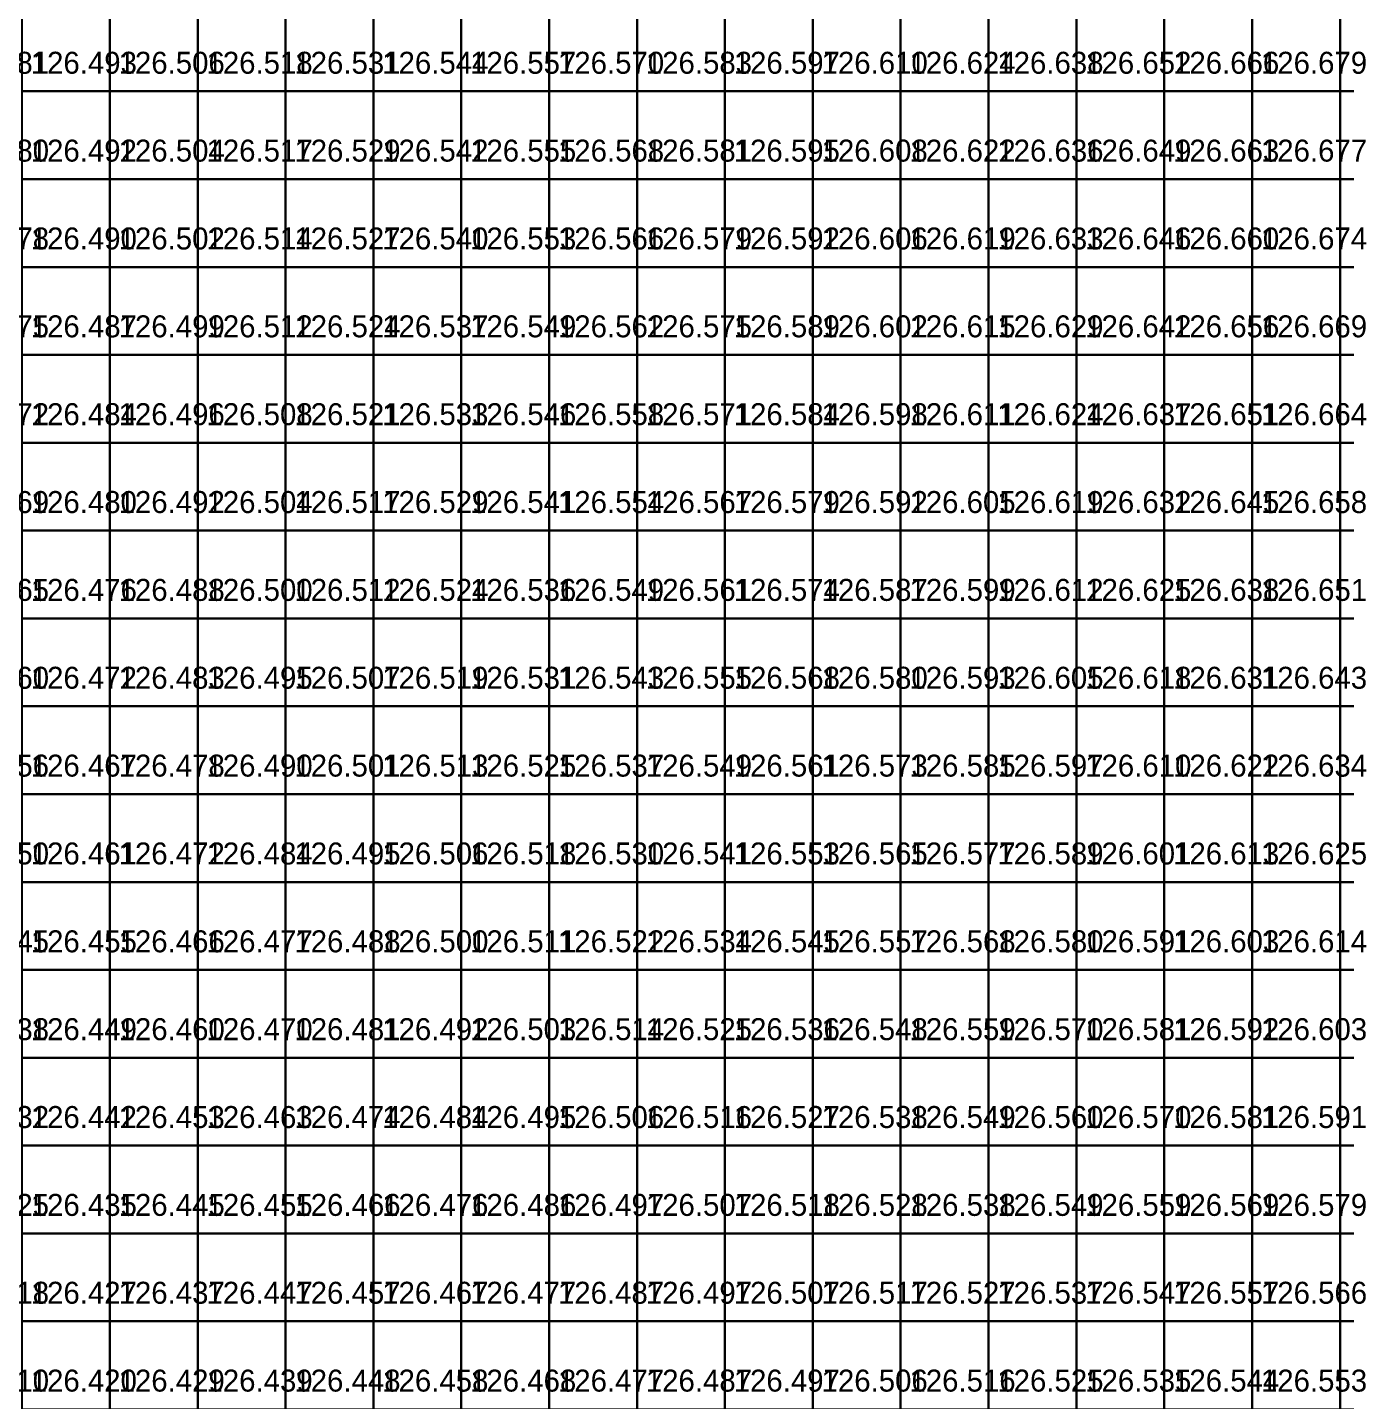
# Model space of a CAD drawing. Header units: metres. Extents: x 287857 to 287978, y 62957 to 63018.
# Drawn here: x 287871.99 to 287886.99, y 62971.93 to 62987.56 of the extents above; entities that cross this region are included whole.
import ezdxf

# ---------------------------------------------------------------- set-up
doc = ezdxf.new("R2010")
doc.units = ezdxf.units.M
doc.layers.add('CIVILS-INTERP', color=7, linetype='Continuous', true_color=0x64748b)
doc.layers.add('CIVILS-LEVEL-TXT', color=7, linetype='Continuous', true_color=0x38bdf8)

msp = doc.modelspace()

# ---------------------------------------------------------------- linework, layer by layer
at = {"layer": 'CIVILS-INTERP'}
for points in [[(287871.925, 62986.831, 126.493), (287872.925, 62986.831, 126.493), (287872.925, 62987.831, 126.493), (287871.925, 62987.831, 126.493), (287871.925, 62986.831, 126.493)], [(287872.925, 62986.831, 126.506), (287873.925, 62986.831, 126.506), (287873.925, 62987.831, 126.506), (287872.925, 62987.831, 126.506), (287872.925, 62986.831, 126.506)], [(287873.925, 62986.831, 126.518), (287874.925, 62986.831, 126.518), (287874.925, 62987.831, 126.518), (287873.925, 62987.831, 126.518), (287873.925, 62986.831, 126.518)], [(287874.925, 62986.831, 126.531), (287875.925, 62986.831, 126.531), (287875.925, 62987.831, 126.531), (287874.925, 62987.831, 126.531), (287874.925, 62986.831, 126.531)], [(287875.925, 62986.831, 126.544), (287876.925, 62986.831, 126.544), (287876.925, 62987.831, 126.544), (287875.925, 62987.831, 126.544), (287875.925, 62986.831, 126.544)], [(287876.925, 62986.831, 126.557), (287877.925, 62986.831, 126.557), (287877.925, 62987.831, 126.557), (287876.925, 62987.831, 126.557), (287876.925, 62986.831, 126.557)], [(287877.925, 62986.831, 126.57), (287878.925, 62986.831, 126.57), (287878.925, 62987.831, 126.57), (287877.925, 62987.831, 126.57), (287877.925, 62986.831, 126.57)], [(287878.925, 62986.831, 126.583), (287879.925, 62986.831, 126.583), (287879.925, 62987.831, 126.583), (287878.925, 62987.831, 126.583), (287878.925, 62986.831, 126.583)], [(287879.925, 62986.831, 126.597), (287880.925, 62986.831, 126.597), (287880.925, 62987.831, 126.597), (287879.925, 62987.831, 126.597), (287879.925, 62986.831, 126.597)], [(287880.925, 62986.831, 126.61), (287881.925, 62986.831, 126.61), (287881.925, 62987.831, 126.61), (287880.925, 62987.831, 126.61), (287880.925, 62986.831, 126.61)], [(287881.925, 62986.831, 126.624), (287882.925, 62986.831, 126.624), (287882.925, 62987.831, 126.624), (287881.925, 62987.831, 126.624), (287881.925, 62986.831, 126.624)], [(287882.925, 62986.831, 126.638), (287883.925, 62986.831, 126.638), (287883.925, 62987.831, 126.638), (287882.925, 62987.831, 126.638), (287882.925, 62986.831, 126.638)], [(287883.925, 62986.831, 126.652), (287884.925, 62986.831, 126.652), (287884.925, 62987.831, 126.652), (287883.925, 62987.831, 126.652), (287883.925, 62986.831, 126.652)], [(287884.925, 62986.831, 126.666), (287885.925, 62986.831, 126.666), (287885.925, 62987.831, 126.666), (287884.925, 62987.831, 126.666), (287884.925, 62986.831, 126.666)], [(287885.925, 62986.831, 126.679), (287886.925, 62986.831, 126.679), (287886.925, 62987.831, 126.679), (287885.925, 62987.831, 126.679), (287885.925, 62986.831, 126.679)], [(287886.925, 62986.831, 126.693), (287887.925, 62986.831, 126.693), (287887.925, 62987.831, 126.693), (287886.925, 62987.831, 126.693), (287886.925, 62986.831, 126.693)], [(287871.925, 62985.831, 126.492), (287872.925, 62985.831, 126.492), (287872.925, 62986.831, 126.492), (287871.925, 62986.831, 126.492), (287871.925, 62985.831, 126.492)], [(287872.925, 62985.831, 126.504), (287873.925, 62985.831, 126.504), (287873.925, 62986.831, 126.504), (287872.925, 62986.831, 126.504), (287872.925, 62985.831, 126.504)], [(287873.925, 62985.831, 126.517), (287874.925, 62985.831, 126.517), (287874.925, 62986.831, 126.517), (287873.925, 62986.831, 126.517), (287873.925, 62985.831, 126.517)], [(287874.925, 62985.831, 126.529), (287875.925, 62985.831, 126.529), (287875.925, 62986.831, 126.529), (287874.925, 62986.831, 126.529), (287874.925, 62985.831, 126.529)], [(287875.925, 62985.831, 126.542), (287876.925, 62985.831, 126.542), (287876.925, 62986.831, 126.542), (287875.925, 62986.831, 126.542), (287875.925, 62985.831, 126.542)], [(287876.925, 62985.831, 126.555), (287877.925, 62985.831, 126.555), (287877.925, 62986.831, 126.555), (287876.925, 62986.831, 126.555), (287876.925, 62985.831, 126.555)], [(287877.925, 62985.831, 126.568), (287878.925, 62985.831, 126.568), (287878.925, 62986.831, 126.568), (287877.925, 62986.831, 126.568), (287877.925, 62985.831, 126.568)], [(287878.925, 62985.831, 126.581), (287879.925, 62985.831, 126.581), (287879.925, 62986.831, 126.581), (287878.925, 62986.831, 126.581), (287878.925, 62985.831, 126.581)], [(287879.925, 62985.831, 126.595), (287880.925, 62985.831, 126.595), (287880.925, 62986.831, 126.595), (287879.925, 62986.831, 126.595), (287879.925, 62985.831, 126.595)], [(287880.925, 62985.831, 126.608), (287881.925, 62985.831, 126.608), (287881.925, 62986.831, 126.608), (287880.925, 62986.831, 126.608), (287880.925, 62985.831, 126.608)], [(287881.925, 62985.831, 126.622), (287882.925, 62985.831, 126.622), (287882.925, 62986.831, 126.622), (287881.925, 62986.831, 126.622), (287881.925, 62985.831, 126.622)], [(287882.925, 62985.831, 126.636), (287883.925, 62985.831, 126.636), (287883.925, 62986.831, 126.636), (287882.925, 62986.831, 126.636), (287882.925, 62985.831, 126.636)], [(287883.925, 62985.831, 126.649), (287884.925, 62985.831, 126.649), (287884.925, 62986.831, 126.649), (287883.925, 62986.831, 126.649), (287883.925, 62985.831, 126.649)], [(287884.925, 62985.831, 126.663), (287885.925, 62985.831, 126.663), (287885.925, 62986.831, 126.663), (287884.925, 62986.831, 126.663), (287884.925, 62985.831, 126.663)], [(287885.925, 62985.831, 126.677), (287886.925, 62985.831, 126.677), (287886.925, 62986.831, 126.677), (287885.925, 62986.831, 126.677), (287885.925, 62985.831, 126.677)], [(287886.925, 62985.831, 126.691), (287887.925, 62985.831, 126.691), (287887.925, 62986.831, 126.691), (287886.925, 62986.831, 126.691), (287886.925, 62985.831, 126.691)], [(287871.925, 62984.831, 126.49), (287872.925, 62984.831, 126.49), (287872.925, 62985.831, 126.49), (287871.925, 62985.831, 126.49), (287871.925, 62984.831, 126.49)], [(287872.925, 62984.831, 126.502), (287873.925, 62984.831, 126.502), (287873.925, 62985.831, 126.502), (287872.925, 62985.831, 126.502), (287872.925, 62984.831, 126.502)], [(287873.925, 62984.831, 126.514), (287874.925, 62984.831, 126.514), (287874.925, 62985.831, 126.514), (287873.925, 62985.831, 126.514), (287873.925, 62984.831, 126.514)], [(287874.925, 62984.831, 126.527), (287875.925, 62984.831, 126.527), (287875.925, 62985.831, 126.527), (287874.925, 62985.831, 126.527), (287874.925, 62984.831, 126.527)], [(287875.925, 62984.831, 126.54), (287876.925, 62984.831, 126.54), (287876.925, 62985.831, 126.54), (287875.925, 62985.831, 126.54), (287875.925, 62984.831, 126.54)], [(287876.925, 62984.831, 126.553), (287877.925, 62984.831, 126.553), (287877.925, 62985.831, 126.553), (287876.925, 62985.831, 126.553), (287876.925, 62984.831, 126.553)], [(287877.925, 62984.831, 126.566), (287878.925, 62984.831, 126.566), (287878.925, 62985.831, 126.566), (287877.925, 62985.831, 126.566), (287877.925, 62984.831, 126.566)], [(287878.925, 62984.831, 126.579), (287879.925, 62984.831, 126.579), (287879.925, 62985.831, 126.579), (287878.925, 62985.831, 126.579), (287878.925, 62984.831, 126.579)], [(287879.925, 62984.831, 126.592), (287880.925, 62984.831, 126.592), (287880.925, 62985.831, 126.592), (287879.925, 62985.831, 126.592), (287879.925, 62984.831, 126.592)], [(287880.925, 62984.831, 126.606), (287881.925, 62984.831, 126.606), (287881.925, 62985.831, 126.606), (287880.925, 62985.831, 126.606), (287880.925, 62984.831, 126.606)], [(287881.925, 62984.831, 126.619), (287882.925, 62984.831, 126.619), (287882.925, 62985.831, 126.619), (287881.925, 62985.831, 126.619), (287881.925, 62984.831, 126.619)], [(287882.925, 62984.831, 126.633), (287883.925, 62984.831, 126.633), (287883.925, 62985.831, 126.633), (287882.925, 62985.831, 126.633), (287882.925, 62984.831, 126.633)], [(287883.925, 62984.831, 126.646), (287884.925, 62984.831, 126.646), (287884.925, 62985.831, 126.646), (287883.925, 62985.831, 126.646), (287883.925, 62984.831, 126.646)], [(287884.925, 62984.831, 126.66), (287885.925, 62984.831, 126.66), (287885.925, 62985.831, 126.66), (287884.925, 62985.831, 126.66), (287884.925, 62984.831, 126.66)], [(287885.925, 62984.831, 126.674), (287886.925, 62984.831, 126.674), (287886.925, 62985.831, 126.674), (287885.925, 62985.831, 126.674), (287885.925, 62984.831, 126.674)], [(287886.925, 62984.831, 126.687), (287887.925, 62984.831, 126.687), (287887.925, 62985.831, 126.687), (287886.925, 62985.831, 126.687), (287886.925, 62984.831, 126.687)], [(287871.925, 62983.831, 126.487), (287872.925, 62983.831, 126.487), (287872.925, 62984.831, 126.487), (287871.925, 62984.831, 126.487), (287871.925, 62983.831, 126.487)], [(287872.925, 62983.831, 126.499), (287873.925, 62983.831, 126.499), (287873.925, 62984.831, 126.499), (287872.925, 62984.831, 126.499), (287872.925, 62983.831, 126.499)], [(287873.925, 62983.831, 126.512), (287874.925, 62983.831, 126.512), (287874.925, 62984.831, 126.512), (287873.925, 62984.831, 126.512), (287873.925, 62983.831, 126.512)], [(287874.925, 62983.831, 126.524), (287875.925, 62983.831, 126.524), (287875.925, 62984.831, 126.524), (287874.925, 62984.831, 126.524), (287874.925, 62983.831, 126.524)], [(287875.925, 62983.831, 126.537), (287876.925, 62983.831, 126.537), (287876.925, 62984.831, 126.537), (287875.925, 62984.831, 126.537), (287875.925, 62983.831, 126.537)], [(287876.925, 62983.831, 126.549), (287877.925, 62983.831, 126.549), (287877.925, 62984.831, 126.549), (287876.925, 62984.831, 126.549), (287876.925, 62983.831, 126.549)], [(287877.925, 62983.831, 126.562), (287878.925, 62983.831, 126.562), (287878.925, 62984.831, 126.562), (287877.925, 62984.831, 126.562), (287877.925, 62983.831, 126.562)], [(287878.925, 62983.831, 126.575), (287879.925, 62983.831, 126.575), (287879.925, 62984.831, 126.575), (287878.925, 62984.831, 126.575), (287878.925, 62983.831, 126.575)], [(287879.925, 62983.831, 126.589), (287880.925, 62983.831, 126.589), (287880.925, 62984.831, 126.589), (287879.925, 62984.831, 126.589), (287879.925, 62983.831, 126.589)], [(287880.925, 62983.831, 126.602), (287881.925, 62983.831, 126.602), (287881.925, 62984.831, 126.602), (287880.925, 62984.831, 126.602), (287880.925, 62983.831, 126.602)], [(287881.925, 62983.831, 126.615), (287882.925, 62983.831, 126.615), (287882.925, 62984.831, 126.615), (287881.925, 62984.831, 126.615), (287881.925, 62983.831, 126.615)], [(287882.925, 62983.831, 126.629), (287883.925, 62983.831, 126.629), (287883.925, 62984.831, 126.629), (287882.925, 62984.831, 126.629), (287882.925, 62983.831, 126.629)], [(287883.925, 62983.831, 126.642), (287884.925, 62983.831, 126.642), (287884.925, 62984.831, 126.642), (287883.925, 62984.831, 126.642), (287883.925, 62983.831, 126.642)], [(287884.925, 62983.831, 126.656), (287885.925, 62983.831, 126.656), (287885.925, 62984.831, 126.656), (287884.925, 62984.831, 126.656), (287884.925, 62983.831, 126.656)], [(287885.925, 62983.831, 126.669), (287886.925, 62983.831, 126.669), (287886.925, 62984.831, 126.669), (287885.925, 62984.831, 126.669), (287885.925, 62983.831, 126.669)], [(287886.925, 62983.831, 126.683), (287887.925, 62983.831, 126.683), (287887.925, 62984.831, 126.683), (287886.925, 62984.831, 126.683), (287886.925, 62983.831, 126.683)], [(287871.925, 62982.831, 126.484), (287872.925, 62982.831, 126.484), (287872.925, 62983.831, 126.484), (287871.925, 62983.831, 126.484), (287871.925, 62982.831, 126.484)], [(287872.925, 62982.831, 126.496), (287873.925, 62982.831, 126.496), (287873.925, 62983.831, 126.496), (287872.925, 62983.831, 126.496), (287872.925, 62982.831, 126.496)], [(287873.925, 62982.831, 126.508), (287874.925, 62982.831, 126.508), (287874.925, 62983.831, 126.508), (287873.925, 62983.831, 126.508), (287873.925, 62982.831, 126.508)], [(287874.925, 62982.831, 126.521), (287875.925, 62982.831, 126.521), (287875.925, 62983.831, 126.521), (287874.925, 62983.831, 126.521), (287874.925, 62982.831, 126.521)], [(287875.925, 62982.831, 126.533), (287876.925, 62982.831, 126.533), (287876.925, 62983.831, 126.533), (287875.925, 62983.831, 126.533), (287875.925, 62982.831, 126.533)], [(287876.925, 62982.831, 126.546), (287877.925, 62982.831, 126.546), (287877.925, 62983.831, 126.546), (287876.925, 62983.831, 126.546), (287876.925, 62982.831, 126.546)], [(287877.925, 62982.831, 126.558), (287878.925, 62982.831, 126.558), (287878.925, 62983.831, 126.558), (287877.925, 62983.831, 126.558), (287877.925, 62982.831, 126.558)], [(287878.925, 62982.831, 126.571), (287879.925, 62982.831, 126.571), (287879.925, 62983.831, 126.571), (287878.925, 62983.831, 126.571), (287878.925, 62982.831, 126.571)], [(287879.925, 62982.831, 126.584), (287880.925, 62982.831, 126.584), (287880.925, 62983.831, 126.584), (287879.925, 62983.831, 126.584), (287879.925, 62982.831, 126.584)], [(287880.925, 62982.831, 126.598), (287881.925, 62982.831, 126.598), (287881.925, 62983.831, 126.598), (287880.925, 62983.831, 126.598), (287880.925, 62982.831, 126.598)], [(287881.925, 62982.831, 126.611), (287882.925, 62982.831, 126.611), (287882.925, 62983.831, 126.611), (287881.925, 62983.831, 126.611), (287881.925, 62982.831, 126.611)], [(287882.925, 62982.831, 126.624), (287883.925, 62982.831, 126.624), (287883.925, 62983.831, 126.624), (287882.925, 62983.831, 126.624), (287882.925, 62982.831, 126.624)], [(287883.925, 62982.831, 126.637), (287884.925, 62982.831, 126.637), (287884.925, 62983.831, 126.637), (287883.925, 62983.831, 126.637), (287883.925, 62982.831, 126.637)], [(287884.925, 62982.831, 126.651), (287885.925, 62982.831, 126.651), (287885.925, 62983.831, 126.651), (287884.925, 62983.831, 126.651), (287884.925, 62982.831, 126.651)], [(287885.925, 62982.831, 126.664), (287886.925, 62982.831, 126.664), (287886.925, 62983.831, 126.664), (287885.925, 62983.831, 126.664), (287885.925, 62982.831, 126.664)], [(287886.925, 62982.831, 126.678), (287887.925, 62982.831, 126.678), (287887.925, 62983.831, 126.678), (287886.925, 62983.831, 126.678), (287886.925, 62982.831, 126.678)], [(287871.925, 62981.831, 126.48), (287872.925, 62981.831, 126.48), (287872.925, 62982.831, 126.48), (287871.925, 62982.831, 126.48), (287871.925, 62981.831, 126.48)], [(287872.925, 62981.831, 126.492), (287873.925, 62981.831, 126.492), (287873.925, 62982.831, 126.492), (287872.925, 62982.831, 126.492), (287872.925, 62981.831, 126.492)], [(287873.925, 62981.831, 126.504), (287874.925, 62981.831, 126.504), (287874.925, 62982.831, 126.504), (287873.925, 62982.831, 126.504), (287873.925, 62981.831, 126.504)], [(287874.925, 62981.831, 126.517), (287875.925, 62981.831, 126.517), (287875.925, 62982.831, 126.517), (287874.925, 62982.831, 126.517), (287874.925, 62981.831, 126.517)], [(287875.925, 62981.831, 126.529), (287876.925, 62981.831, 126.529), (287876.925, 62982.831, 126.529), (287875.925, 62982.831, 126.529), (287875.925, 62981.831, 126.529)], [(287876.925, 62981.831, 126.541), (287877.925, 62981.831, 126.541), (287877.925, 62982.831, 126.541), (287876.925, 62982.831, 126.541), (287876.925, 62981.831, 126.541)], [(287877.925, 62981.831, 126.554), (287878.925, 62981.831, 126.554), (287878.925, 62982.831, 126.554), (287877.925, 62982.831, 126.554), (287877.925, 62981.831, 126.554)], [(287878.925, 62981.831, 126.567), (287879.925, 62981.831, 126.567), (287879.925, 62982.831, 126.567), (287878.925, 62982.831, 126.567), (287878.925, 62981.831, 126.567)], [(287879.925, 62981.831, 126.579), (287880.925, 62981.831, 126.579), (287880.925, 62982.831, 126.579), (287879.925, 62982.831, 126.579), (287879.925, 62981.831, 126.579)], [(287880.925, 62981.831, 126.592), (287881.925, 62981.831, 126.592), (287881.925, 62982.831, 126.592), (287880.925, 62982.831, 126.592), (287880.925, 62981.831, 126.592)], [(287881.925, 62981.831, 126.605), (287882.925, 62981.831, 126.605), (287882.925, 62982.831, 126.605), (287881.925, 62982.831, 126.605), (287881.925, 62981.831, 126.605)], [(287882.925, 62981.831, 126.619), (287883.925, 62981.831, 126.619), (287883.925, 62982.831, 126.619), (287882.925, 62982.831, 126.619), (287882.925, 62981.831, 126.619)], [(287883.925, 62981.831, 126.632), (287884.925, 62981.831, 126.632), (287884.925, 62982.831, 126.632), (287883.925, 62982.831, 126.632), (287883.925, 62981.831, 126.632)], [(287884.925, 62981.831, 126.645), (287885.925, 62981.831, 126.645), (287885.925, 62982.831, 126.645), (287884.925, 62982.831, 126.645), (287884.925, 62981.831, 126.645)], [(287885.925, 62981.831, 126.658), (287886.925, 62981.831, 126.658), (287886.925, 62982.831, 126.658), (287885.925, 62982.831, 126.658), (287885.925, 62981.831, 126.658)], [(287886.925, 62981.831, 126.671), (287887.925, 62981.831, 126.671), (287887.925, 62982.831, 126.671), (287886.925, 62982.831, 126.671), (287886.925, 62981.831, 126.671)], [(287871.925, 62980.831, 126.476), (287872.925, 62980.831, 126.476), (287872.925, 62981.831, 126.476), (287871.925, 62981.831, 126.476), (287871.925, 62980.831, 126.476)], [(287872.925, 62980.831, 126.488), (287873.925, 62980.831, 126.488), (287873.925, 62981.831, 126.488), (287872.925, 62981.831, 126.488), (287872.925, 62980.831, 126.488)], [(287873.925, 62980.831, 126.5), (287874.925, 62980.831, 126.5), (287874.925, 62981.831, 126.5), (287873.925, 62981.831, 126.5), (287873.925, 62980.831, 126.5)], [(287874.925, 62980.831, 126.512), (287875.925, 62980.831, 126.512), (287875.925, 62981.831, 126.512), (287874.925, 62981.831, 126.512), (287874.925, 62980.831, 126.512)], [(287875.925, 62980.831, 126.524), (287876.925, 62980.831, 126.524), (287876.925, 62981.831, 126.524), (287875.925, 62981.831, 126.524), (287875.925, 62980.831, 126.524)], [(287876.925, 62980.831, 126.536), (287877.925, 62980.831, 126.536), (287877.925, 62981.831, 126.536), (287876.925, 62981.831, 126.536), (287876.925, 62980.831, 126.536)], [(287877.925, 62980.831, 126.549), (287878.925, 62980.831, 126.549), (287878.925, 62981.831, 126.549), (287877.925, 62981.831, 126.549), (287877.925, 62980.831, 126.549)], [(287878.925, 62980.831, 126.561), (287879.925, 62980.831, 126.561), (287879.925, 62981.831, 126.561), (287878.925, 62981.831, 126.561), (287878.925, 62980.831, 126.561)], [(287879.925, 62980.831, 126.574), (287880.925, 62980.831, 126.574), (287880.925, 62981.831, 126.574), (287879.925, 62981.831, 126.574), (287879.925, 62980.831, 126.574)], [(287880.925, 62980.831, 126.587), (287881.925, 62980.831, 126.587), (287881.925, 62981.831, 126.587), (287880.925, 62981.831, 126.587), (287880.925, 62980.831, 126.587)], [(287881.925, 62980.831, 126.599), (287882.925, 62980.831, 126.599), (287882.925, 62981.831, 126.599), (287881.925, 62981.831, 126.599), (287881.925, 62980.831, 126.599)], [(287882.925, 62980.831, 126.612), (287883.925, 62980.831, 126.612), (287883.925, 62981.831, 126.612), (287882.925, 62981.831, 126.612), (287882.925, 62980.831, 126.612)], [(287883.925, 62980.831, 126.625), (287884.925, 62980.831, 126.625), (287884.925, 62981.831, 126.625), (287883.925, 62981.831, 126.625), (287883.925, 62980.831, 126.625)], [(287884.925, 62980.831, 126.638), (287885.925, 62980.831, 126.638), (287885.925, 62981.831, 126.638), (287884.925, 62981.831, 126.638), (287884.925, 62980.831, 126.638)], [(287885.925, 62980.831, 126.651), (287886.925, 62980.831, 126.651), (287886.925, 62981.831, 126.651), (287885.925, 62981.831, 126.651), (287885.925, 62980.831, 126.651)], [(287886.925, 62980.831, 126.664), (287887.925, 62980.831, 126.664), (287887.925, 62981.831, 126.664), (287886.925, 62981.831, 126.664), (287886.925, 62980.831, 126.664)], [(287871.925, 62979.831, 126.472), (287872.925, 62979.831, 126.472), (287872.925, 62980.831, 126.472), (287871.925, 62980.831, 126.472), (287871.925, 62979.831, 126.472)], [(287872.925, 62979.831, 126.483), (287873.925, 62979.831, 126.483), (287873.925, 62980.831, 126.483), (287872.925, 62980.831, 126.483), (287872.925, 62979.831, 126.483)], [(287873.925, 62979.831, 126.495), (287874.925, 62979.831, 126.495), (287874.925, 62980.831, 126.495), (287873.925, 62980.831, 126.495), (287873.925, 62979.831, 126.495)], [(287874.925, 62979.831, 126.507), (287875.925, 62979.831, 126.507), (287875.925, 62980.831, 126.507), (287874.925, 62980.831, 126.507), (287874.925, 62979.831, 126.507)], [(287875.925, 62979.831, 126.519), (287876.925, 62979.831, 126.519), (287876.925, 62980.831, 126.519), (287875.925, 62980.831, 126.519), (287875.925, 62979.831, 126.519)], [(287876.925, 62979.831, 126.531), (287877.925, 62979.831, 126.531), (287877.925, 62980.831, 126.531), (287876.925, 62980.831, 126.531), (287876.925, 62979.831, 126.531)], [(287877.925, 62979.831, 126.543), (287878.925, 62979.831, 126.543), (287878.925, 62980.831, 126.543), (287877.925, 62980.831, 126.543), (287877.925, 62979.831, 126.543)], [(287878.925, 62979.831, 126.555), (287879.925, 62979.831, 126.555), (287879.925, 62980.831, 126.555), (287878.925, 62980.831, 126.555), (287878.925, 62979.831, 126.555)], [(287879.925, 62979.831, 126.568), (287880.925, 62979.831, 126.568), (287880.925, 62980.831, 126.568), (287879.925, 62980.831, 126.568), (287879.925, 62979.831, 126.568)], [(287880.925, 62979.831, 126.58), (287881.925, 62979.831, 126.58), (287881.925, 62980.831, 126.58), (287880.925, 62980.831, 126.58), (287880.925, 62979.831, 126.58)], [(287881.925, 62979.831, 126.593), (287882.925, 62979.831, 126.593), (287882.925, 62980.831, 126.593), (287881.925, 62980.831, 126.593), (287881.925, 62979.831, 126.593)], [(287882.925, 62979.831, 126.605), (287883.925, 62979.831, 126.605), (287883.925, 62980.831, 126.605), (287882.925, 62980.831, 126.605), (287882.925, 62979.831, 126.605)], [(287883.925, 62979.831, 126.618), (287884.925, 62979.831, 126.618), (287884.925, 62980.831, 126.618), (287883.925, 62980.831, 126.618), (287883.925, 62979.831, 126.618)], [(287884.925, 62979.831, 126.631), (287885.925, 62979.831, 126.631), (287885.925, 62980.831, 126.631), (287884.925, 62980.831, 126.631), (287884.925, 62979.831, 126.631)], [(287885.925, 62979.831, 126.643), (287886.925, 62979.831, 126.643), (287886.925, 62980.831, 126.643), (287885.925, 62980.831, 126.643), (287885.925, 62979.831, 126.643)], [(287886.925, 62979.831, 126.656), (287887.925, 62979.831, 126.656), (287887.925, 62980.831, 126.656), (287886.925, 62980.831, 126.656), (287886.925, 62979.831, 126.656)], [(287871.925, 62978.831, 126.467), (287872.925, 62978.831, 126.467), (287872.925, 62979.831, 126.467), (287871.925, 62979.831, 126.467), (287871.925, 62978.831, 126.467)], [(287872.925, 62978.831, 126.478), (287873.925, 62978.831, 126.478), (287873.925, 62979.831, 126.478), (287872.925, 62979.831, 126.478), (287872.925, 62978.831, 126.478)], [(287873.925, 62978.831, 126.49), (287874.925, 62978.831, 126.49), (287874.925, 62979.831, 126.49), (287873.925, 62979.831, 126.49), (287873.925, 62978.831, 126.49)], [(287874.925, 62978.831, 126.501), (287875.925, 62978.831, 126.501), (287875.925, 62979.831, 126.501), (287874.925, 62979.831, 126.501), (287874.925, 62978.831, 126.501)], [(287875.925, 62978.831, 126.513), (287876.925, 62978.831, 126.513), (287876.925, 62979.831, 126.513), (287875.925, 62979.831, 126.513), (287875.925, 62978.831, 126.513)], [(287876.925, 62978.831, 126.525), (287877.925, 62978.831, 126.525), (287877.925, 62979.831, 126.525), (287876.925, 62979.831, 126.525), (287876.925, 62978.831, 126.525)], [(287877.925, 62978.831, 126.537), (287878.925, 62978.831, 126.537), (287878.925, 62979.831, 126.537), (287877.925, 62979.831, 126.537), (287877.925, 62978.831, 126.537)], [(287878.925, 62978.831, 126.549), (287879.925, 62978.831, 126.549), (287879.925, 62979.831, 126.549), (287878.925, 62979.831, 126.549), (287878.925, 62978.831, 126.549)], [(287879.925, 62978.831, 126.561), (287880.925, 62978.831, 126.561), (287880.925, 62979.831, 126.561), (287879.925, 62979.831, 126.561), (287879.925, 62978.831, 126.561)], [(287880.925, 62978.831, 126.573), (287881.925, 62978.831, 126.573), (287881.925, 62979.831, 126.573), (287880.925, 62979.831, 126.573), (287880.925, 62978.831, 126.573)], [(287881.925, 62978.831, 126.585), (287882.925, 62978.831, 126.585), (287882.925, 62979.831, 126.585), (287881.925, 62979.831, 126.585), (287881.925, 62978.831, 126.585)], [(287882.925, 62978.831, 126.597), (287883.925, 62978.831, 126.597), (287883.925, 62979.831, 126.597), (287882.925, 62979.831, 126.597), (287882.925, 62978.831, 126.597)], [(287883.925, 62978.831, 126.61), (287884.925, 62978.831, 126.61), (287884.925, 62979.831, 126.61), (287883.925, 62979.831, 126.61), (287883.925, 62978.831, 126.61)], [(287884.925, 62978.831, 126.622), (287885.925, 62978.831, 126.622), (287885.925, 62979.831, 126.622), (287884.925, 62979.831, 126.622), (287884.925, 62978.831, 126.622)], [(287885.925, 62978.831, 126.634), (287886.925, 62978.831, 126.634), (287886.925, 62979.831, 126.634), (287885.925, 62979.831, 126.634), (287885.925, 62978.831, 126.634)], [(287886.925, 62978.831, 126.647), (287887.925, 62978.831, 126.647), (287887.925, 62979.831, 126.647), (287886.925, 62979.831, 126.647), (287886.925, 62978.831, 126.647)], [(287871.925, 62977.831, 126.461), (287872.925, 62977.831, 126.461), (287872.925, 62978.831, 126.461), (287871.925, 62978.831, 126.461), (287871.925, 62977.831, 126.461)], [(287872.925, 62977.831, 126.472), (287873.925, 62977.831, 126.472), (287873.925, 62978.831, 126.472), (287872.925, 62978.831, 126.472), (287872.925, 62977.831, 126.472)], [(287873.925, 62977.831, 126.484), (287874.925, 62977.831, 126.484), (287874.925, 62978.831, 126.484), (287873.925, 62978.831, 126.484), (287873.925, 62977.831, 126.484)], [(287874.925, 62977.831, 126.495), (287875.925, 62977.831, 126.495), (287875.925, 62978.831, 126.495), (287874.925, 62978.831, 126.495), (287874.925, 62977.831, 126.495)], [(287875.925, 62977.831, 126.506), (287876.925, 62977.831, 126.506), (287876.925, 62978.831, 126.506), (287875.925, 62978.831, 126.506), (287875.925, 62977.831, 126.506)], [(287876.925, 62977.831, 126.518), (287877.925, 62977.831, 126.518), (287877.925, 62978.831, 126.518), (287876.925, 62978.831, 126.518), (287876.925, 62977.831, 126.518)], [(287877.925, 62977.831, 126.53), (287878.925, 62977.831, 126.53), (287878.925, 62978.831, 126.53), (287877.925, 62978.831, 126.53), (287877.925, 62977.831, 126.53)], [(287878.925, 62977.831, 126.541), (287879.925, 62977.831, 126.541), (287879.925, 62978.831, 126.541), (287878.925, 62978.831, 126.541), (287878.925, 62977.831, 126.541)], [(287879.925, 62977.831, 126.553), (287880.925, 62977.831, 126.553), (287880.925, 62978.831, 126.553), (287879.925, 62978.831, 126.553), (287879.925, 62977.831, 126.553)], [(287880.925, 62977.831, 126.565), (287881.925, 62977.831, 126.565), (287881.925, 62978.831, 126.565), (287880.925, 62978.831, 126.565), (287880.925, 62977.831, 126.565)], [(287881.925, 62977.831, 126.577), (287882.925, 62977.831, 126.577), (287882.925, 62978.831, 126.577), (287881.925, 62978.831, 126.577), (287881.925, 62977.831, 126.577)], [(287882.925, 62977.831, 126.589), (287883.925, 62977.831, 126.589), (287883.925, 62978.831, 126.589), (287882.925, 62978.831, 126.589), (287882.925, 62977.831, 126.589)], [(287883.925, 62977.831, 126.601), (287884.925, 62977.831, 126.601), (287884.925, 62978.831, 126.601), (287883.925, 62978.831, 126.601), (287883.925, 62977.831, 126.601)], [(287884.925, 62977.831, 126.613), (287885.925, 62977.831, 126.613), (287885.925, 62978.831, 126.613), (287884.925, 62978.831, 126.613), (287884.925, 62977.831, 126.613)], [(287885.925, 62977.831, 126.625), (287886.925, 62977.831, 126.625), (287886.925, 62978.831, 126.625), (287885.925, 62978.831, 126.625), (287885.925, 62977.831, 126.625)], [(287886.925, 62977.831, 126.637), (287887.925, 62977.831, 126.637), (287887.925, 62978.831, 126.637), (287886.925, 62978.831, 126.637), (287886.925, 62977.831, 126.637)], [(287871.925, 62976.831, 126.455), (287872.925, 62976.831, 126.455), (287872.925, 62977.831, 126.455), (287871.925, 62977.831, 126.455), (287871.925, 62976.831, 126.455)], [(287872.925, 62976.831, 126.466), (287873.925, 62976.831, 126.466), (287873.925, 62977.831, 126.466), (287872.925, 62977.831, 126.466), (287872.925, 62976.831, 126.466)], [(287873.925, 62976.831, 126.477), (287874.925, 62976.831, 126.477), (287874.925, 62977.831, 126.477), (287873.925, 62977.831, 126.477), (287873.925, 62976.831, 126.477)], [(287874.925, 62976.831, 126.488), (287875.925, 62976.831, 126.488), (287875.925, 62977.831, 126.488), (287874.925, 62977.831, 126.488), (287874.925, 62976.831, 126.488)], [(287875.925, 62976.831, 126.5), (287876.925, 62976.831, 126.5), (287876.925, 62977.831, 126.5), (287875.925, 62977.831, 126.5), (287875.925, 62976.831, 126.5)], [(287876.925, 62976.831, 126.511), (287877.925, 62976.831, 126.511), (287877.925, 62977.831, 126.511), (287876.925, 62977.831, 126.511), (287876.925, 62976.831, 126.511)], [(287877.925, 62976.831, 126.522), (287878.925, 62976.831, 126.522), (287878.925, 62977.831, 126.522), (287877.925, 62977.831, 126.522), (287877.925, 62976.831, 126.522)], [(287878.925, 62976.831, 126.534), (287879.925, 62976.831, 126.534), (287879.925, 62977.831, 126.534), (287878.925, 62977.831, 126.534), (287878.925, 62976.831, 126.534)], [(287879.925, 62976.831, 126.545), (287880.925, 62976.831, 126.545), (287880.925, 62977.831, 126.545), (287879.925, 62977.831, 126.545), (287879.925, 62976.831, 126.545)], [(287880.925, 62976.831, 126.557), (287881.925, 62976.831, 126.557), (287881.925, 62977.831, 126.557), (287880.925, 62977.831, 126.557), (287880.925, 62976.831, 126.557)], [(287881.925, 62976.831, 126.568), (287882.925, 62976.831, 126.568), (287882.925, 62977.831, 126.568), (287881.925, 62977.831, 126.568), (287881.925, 62976.831, 126.568)], [(287882.925, 62976.831, 126.58), (287883.925, 62976.831, 126.58), (287883.925, 62977.831, 126.58), (287882.925, 62977.831, 126.58), (287882.925, 62976.831, 126.58)], [(287883.925, 62976.831, 126.591), (287884.925, 62976.831, 126.591), (287884.925, 62977.831, 126.591), (287883.925, 62977.831, 126.591), (287883.925, 62976.831, 126.591)], [(287884.925, 62976.831, 126.603), (287885.925, 62976.831, 126.603), (287885.925, 62977.831, 126.603), (287884.925, 62977.831, 126.603), (287884.925, 62976.831, 126.603)], [(287885.925, 62976.831, 126.614), (287886.925, 62976.831, 126.614), (287886.925, 62977.831, 126.614), (287885.925, 62977.831, 126.614), (287885.925, 62976.831, 126.614)], [(287886.925, 62976.831, 126.626), (287887.925, 62976.831, 126.626), (287887.925, 62977.831, 126.626), (287886.925, 62977.831, 126.626), (287886.925, 62976.831, 126.626)], [(287871.925, 62975.831, 126.449), (287872.925, 62975.831, 126.449), (287872.925, 62976.831, 126.449), (287871.925, 62976.831, 126.449), (287871.925, 62975.831, 126.449)], [(287872.925, 62975.831, 126.46), (287873.925, 62975.831, 126.46), (287873.925, 62976.831, 126.46), (287872.925, 62976.831, 126.46), (287872.925, 62975.831, 126.46)], [(287873.925, 62975.831, 126.47), (287874.925, 62975.831, 126.47), (287874.925, 62976.831, 126.47), (287873.925, 62976.831, 126.47), (287873.925, 62975.831, 126.47)], [(287874.925, 62975.831, 126.481), (287875.925, 62975.831, 126.481), (287875.925, 62976.831, 126.481), (287874.925, 62976.831, 126.481), (287874.925, 62975.831, 126.481)], [(287875.925, 62975.831, 126.492), (287876.925, 62975.831, 126.492), (287876.925, 62976.831, 126.492), (287875.925, 62976.831, 126.492), (287875.925, 62975.831, 126.492)], [(287876.925, 62975.831, 126.503), (287877.925, 62975.831, 126.503), (287877.925, 62976.831, 126.503), (287876.925, 62976.831, 126.503), (287876.925, 62975.831, 126.503)], [(287877.925, 62975.831, 126.514), (287878.925, 62975.831, 126.514), (287878.925, 62976.831, 126.514), (287877.925, 62976.831, 126.514), (287877.925, 62975.831, 126.514)], [(287878.925, 62975.831, 126.525), (287879.925, 62975.831, 126.525), (287879.925, 62976.831, 126.525), (287878.925, 62976.831, 126.525), (287878.925, 62975.831, 126.525)], [(287879.925, 62975.831, 126.536), (287880.925, 62975.831, 126.536), (287880.925, 62976.831, 126.536), (287879.925, 62976.831, 126.536), (287879.925, 62975.831, 126.536)], [(287880.925, 62975.831, 126.548), (287881.925, 62975.831, 126.548), (287881.925, 62976.831, 126.548), (287880.925, 62976.831, 126.548), (287880.925, 62975.831, 126.548)], [(287881.925, 62975.831, 126.559), (287882.925, 62975.831, 126.559), (287882.925, 62976.831, 126.559), (287881.925, 62976.831, 126.559), (287881.925, 62975.831, 126.559)], [(287882.925, 62975.831, 126.57), (287883.925, 62975.831, 126.57), (287883.925, 62976.831, 126.57), (287882.925, 62976.831, 126.57), (287882.925, 62975.831, 126.57)], [(287883.925, 62975.831, 126.581), (287884.925, 62975.831, 126.581), (287884.925, 62976.831, 126.581), (287883.925, 62976.831, 126.581), (287883.925, 62975.831, 126.581)], [(287884.925, 62975.831, 126.592), (287885.925, 62975.831, 126.592), (287885.925, 62976.831, 126.592), (287884.925, 62976.831, 126.592), (287884.925, 62975.831, 126.592)], [(287885.925, 62975.831, 126.603), (287886.925, 62975.831, 126.603), (287886.925, 62976.831, 126.603), (287885.925, 62976.831, 126.603), (287885.925, 62975.831, 126.603)], [(287886.925, 62975.831, 126.614), (287887.925, 62975.831, 126.614), (287887.925, 62976.831, 126.614), (287886.925, 62976.831, 126.614), (287886.925, 62975.831, 126.614)], [(287871.925, 62974.831, 126.442), (287872.925, 62974.831, 126.442), (287872.925, 62975.831, 126.442), (287871.925, 62975.831, 126.442), (287871.925, 62974.831, 126.442)], [(287872.925, 62974.831, 126.453), (287873.925, 62974.831, 126.453), (287873.925, 62975.831, 126.453), (287872.925, 62975.831, 126.453), (287872.925, 62974.831, 126.453)], [(287873.925, 62974.831, 126.463), (287874.925, 62974.831, 126.463), (287874.925, 62975.831, 126.463), (287873.925, 62975.831, 126.463), (287873.925, 62974.831, 126.463)], [(287874.925, 62974.831, 126.474), (287875.925, 62974.831, 126.474), (287875.925, 62975.831, 126.474), (287874.925, 62975.831, 126.474), (287874.925, 62974.831, 126.474)], [(287875.925, 62974.831, 126.484), (287876.925, 62974.831, 126.484), (287876.925, 62975.831, 126.484), (287875.925, 62975.831, 126.484), (287875.925, 62974.831, 126.484)], [(287876.925, 62974.831, 126.495), (287877.925, 62974.831, 126.495), (287877.925, 62975.831, 126.495), (287876.925, 62975.831, 126.495), (287876.925, 62974.831, 126.495)], [(287877.925, 62974.831, 126.506), (287878.925, 62974.831, 126.506), (287878.925, 62975.831, 126.506), (287877.925, 62975.831, 126.506), (287877.925, 62974.831, 126.506)], [(287878.925, 62974.831, 126.516), (287879.925, 62974.831, 126.516), (287879.925, 62975.831, 126.516), (287878.925, 62975.831, 126.516), (287878.925, 62974.831, 126.516)], [(287879.925, 62974.831, 126.527), (287880.925, 62974.831, 126.527), (287880.925, 62975.831, 126.527), (287879.925, 62975.831, 126.527), (287879.925, 62974.831, 126.527)], [(287880.925, 62974.831, 126.538), (287881.925, 62974.831, 126.538), (287881.925, 62975.831, 126.538), (287880.925, 62975.831, 126.538), (287880.925, 62974.831, 126.538)], [(287881.925, 62974.831, 126.549), (287882.925, 62974.831, 126.549), (287882.925, 62975.831, 126.549), (287881.925, 62975.831, 126.549), (287881.925, 62974.831, 126.549)], [(287882.925, 62974.831, 126.56), (287883.925, 62974.831, 126.56), (287883.925, 62975.831, 126.56), (287882.925, 62975.831, 126.56), (287882.925, 62974.831, 126.56)], [(287883.925, 62974.831, 126.57), (287884.925, 62974.831, 126.57), (287884.925, 62975.831, 126.57), (287883.925, 62975.831, 126.57), (287883.925, 62974.831, 126.57)], [(287884.925, 62974.831, 126.581), (287885.925, 62974.831, 126.581), (287885.925, 62975.831, 126.581), (287884.925, 62975.831, 126.581), (287884.925, 62974.831, 126.581)], [(287885.925, 62974.831, 126.591), (287886.925, 62974.831, 126.591), (287886.925, 62975.831, 126.591), (287885.925, 62975.831, 126.591), (287885.925, 62974.831, 126.591)], [(287886.925, 62974.831, 126.602), (287887.925, 62974.831, 126.602), (287887.925, 62975.831, 126.602), (287886.925, 62975.831, 126.602), (287886.925, 62974.831, 126.602)], [(287871.925, 62973.831, 126.435), (287872.925, 62973.831, 126.435), (287872.925, 62974.831, 126.435), (287871.925, 62974.831, 126.435), (287871.925, 62973.831, 126.435)], [(287872.925, 62973.831, 126.445), (287873.925, 62973.831, 126.445), (287873.925, 62974.831, 126.445), (287872.925, 62974.831, 126.445), (287872.925, 62973.831, 126.445)], [(287873.925, 62973.831, 126.455), (287874.925, 62973.831, 126.455), (287874.925, 62974.831, 126.455), (287873.925, 62974.831, 126.455), (287873.925, 62973.831, 126.455)], [(287874.925, 62973.831, 126.466), (287875.925, 62973.831, 126.466), (287875.925, 62974.831, 126.466), (287874.925, 62974.831, 126.466), (287874.925, 62973.831, 126.466)], [(287875.925, 62973.831, 126.476), (287876.925, 62973.831, 126.476), (287876.925, 62974.831, 126.476), (287875.925, 62974.831, 126.476), (287875.925, 62973.831, 126.476)], [(287876.925, 62973.831, 126.486), (287877.925, 62973.831, 126.486), (287877.925, 62974.831, 126.486), (287876.925, 62974.831, 126.486), (287876.925, 62973.831, 126.486)], [(287877.925, 62973.831, 126.497), (287878.925, 62973.831, 126.497), (287878.925, 62974.831, 126.497), (287877.925, 62974.831, 126.497), (287877.925, 62973.831, 126.497)], [(287878.925, 62973.831, 126.507), (287879.925, 62973.831, 126.507), (287879.925, 62974.831, 126.507), (287878.925, 62974.831, 126.507), (287878.925, 62973.831, 126.507)], [(287879.925, 62973.831, 126.518), (287880.925, 62973.831, 126.518), (287880.925, 62974.831, 126.518), (287879.925, 62974.831, 126.518), (287879.925, 62973.831, 126.518)], [(287880.925, 62973.831, 126.528), (287881.925, 62973.831, 126.528), (287881.925, 62974.831, 126.528), (287880.925, 62974.831, 126.528), (287880.925, 62973.831, 126.528)], [(287881.925, 62973.831, 126.538), (287882.925, 62973.831, 126.538), (287882.925, 62974.831, 126.538), (287881.925, 62974.831, 126.538), (287881.925, 62973.831, 126.538)], [(287882.925, 62973.831, 126.549), (287883.925, 62973.831, 126.549), (287883.925, 62974.831, 126.549), (287882.925, 62974.831, 126.549), (287882.925, 62973.831, 126.549)], [(287883.925, 62973.831, 126.559), (287884.925, 62973.831, 126.559), (287884.925, 62974.831, 126.559), (287883.925, 62974.831, 126.559), (287883.925, 62973.831, 126.559)], [(287884.925, 62973.831, 126.569), (287885.925, 62973.831, 126.569), (287885.925, 62974.831, 126.569), (287884.925, 62974.831, 126.569), (287884.925, 62973.831, 126.569)], [(287885.925, 62973.831, 126.579), (287886.925, 62973.831, 126.579), (287886.925, 62974.831, 126.579), (287885.925, 62974.831, 126.579), (287885.925, 62973.831, 126.579)], [(287886.925, 62973.831, 126.589), (287887.925, 62973.831, 126.589), (287887.925, 62974.831, 126.589), (287886.925, 62974.831, 126.589), (287886.925, 62973.831, 126.589)], [(287871.925, 62972.831, 126.427), (287872.925, 62972.831, 126.427), (287872.925, 62973.831, 126.427), (287871.925, 62973.831, 126.427), (287871.925, 62972.831, 126.427)], [(287872.925, 62972.831, 126.437), (287873.925, 62972.831, 126.437), (287873.925, 62973.831, 126.437), (287872.925, 62973.831, 126.437), (287872.925, 62972.831, 126.437)], [(287873.925, 62972.831, 126.447), (287874.925, 62972.831, 126.447), (287874.925, 62973.831, 126.447), (287873.925, 62973.831, 126.447), (287873.925, 62972.831, 126.447)], [(287874.925, 62972.831, 126.457), (287875.925, 62972.831, 126.457), (287875.925, 62973.831, 126.457), (287874.925, 62973.831, 126.457), (287874.925, 62972.831, 126.457)], [(287875.925, 62972.831, 126.467), (287876.925, 62972.831, 126.467), (287876.925, 62973.831, 126.467), (287875.925, 62973.831, 126.467), (287875.925, 62972.831, 126.467)], [(287876.925, 62972.831, 126.477), (287877.925, 62972.831, 126.477), (287877.925, 62973.831, 126.477), (287876.925, 62973.831, 126.477), (287876.925, 62972.831, 126.477)], [(287877.925, 62972.831, 126.487), (287878.925, 62972.831, 126.487), (287878.925, 62973.831, 126.487), (287877.925, 62973.831, 126.487), (287877.925, 62972.831, 126.487)], [(287878.925, 62972.831, 126.497), (287879.925, 62972.831, 126.497), (287879.925, 62973.831, 126.497), (287878.925, 62973.831, 126.497), (287878.925, 62972.831, 126.497)], [(287879.925, 62972.831, 126.507), (287880.925, 62972.831, 126.507), (287880.925, 62973.831, 126.507), (287879.925, 62973.831, 126.507), (287879.925, 62972.831, 126.507)], [(287880.925, 62972.831, 126.517), (287881.925, 62972.831, 126.517), (287881.925, 62973.831, 126.517), (287880.925, 62973.831, 126.517), (287880.925, 62972.831, 126.517)], [(287881.925, 62972.831, 126.527), (287882.925, 62972.831, 126.527), (287882.925, 62973.831, 126.527), (287881.925, 62973.831, 126.527), (287881.925, 62972.831, 126.527)], [(287882.925, 62972.831, 126.537), (287883.925, 62972.831, 126.537), (287883.925, 62973.831, 126.537), (287882.925, 62973.831, 126.537), (287882.925, 62972.831, 126.537)], [(287883.925, 62972.831, 126.547), (287884.925, 62972.831, 126.547), (287884.925, 62973.831, 126.547), (287883.925, 62973.831, 126.547), (287883.925, 62972.831, 126.547)], [(287884.925, 62972.831, 126.557), (287885.925, 62972.831, 126.557), (287885.925, 62973.831, 126.557), (287884.925, 62973.831, 126.557), (287884.925, 62972.831, 126.557)], [(287885.925, 62972.831, 126.566), (287886.925, 62972.831, 126.566), (287886.925, 62973.831, 126.566), (287885.925, 62973.831, 126.566), (287885.925, 62972.831, 126.566)], [(287886.925, 62972.831, 126.575), (287887.925, 62972.831, 126.575), (287887.925, 62973.831, 126.575), (287886.925, 62973.831, 126.575), (287886.925, 62972.831, 126.575)], [(287871.925, 62971.831, 126.42), (287872.925, 62971.831, 126.42), (287872.925, 62972.831, 126.42), (287871.925, 62972.831, 126.42), (287871.925, 62971.831, 126.42)], [(287872.925, 62971.831, 126.429), (287873.925, 62971.831, 126.429), (287873.925, 62972.831, 126.429), (287872.925, 62972.831, 126.429), (287872.925, 62971.831, 126.429)], [(287873.925, 62971.831, 126.439), (287874.925, 62971.831, 126.439), (287874.925, 62972.831, 126.439), (287873.925, 62972.831, 126.439), (287873.925, 62971.831, 126.439)], [(287874.925, 62971.831, 126.448), (287875.925, 62971.831, 126.448), (287875.925, 62972.831, 126.448), (287874.925, 62972.831, 126.448), (287874.925, 62971.831, 126.448)], [(287875.925, 62971.831, 126.458), (287876.925, 62971.831, 126.458), (287876.925, 62972.831, 126.458), (287875.925, 62972.831, 126.458), (287875.925, 62971.831, 126.458)], [(287876.925, 62971.831, 126.468), (287877.925, 62971.831, 126.468), (287877.925, 62972.831, 126.468), (287876.925, 62972.831, 126.468), (287876.925, 62971.831, 126.468)], [(287877.925, 62971.831, 126.477), (287878.925, 62971.831, 126.477), (287878.925, 62972.831, 126.477), (287877.925, 62972.831, 126.477), (287877.925, 62971.831, 126.477)], [(287878.925, 62971.831, 126.487), (287879.925, 62971.831, 126.487), (287879.925, 62972.831, 126.487), (287878.925, 62972.831, 126.487), (287878.925, 62971.831, 126.487)], [(287879.925, 62971.831, 126.497), (287880.925, 62971.831, 126.497), (287880.925, 62972.831, 126.497), (287879.925, 62972.831, 126.497), (287879.925, 62971.831, 126.497)], [(287880.925, 62971.831, 126.506), (287881.925, 62971.831, 126.506), (287881.925, 62972.831, 126.506), (287880.925, 62972.831, 126.506), (287880.925, 62971.831, 126.506)], [(287881.925, 62971.831, 126.516), (287882.925, 62971.831, 126.516), (287882.925, 62972.831, 126.516), (287881.925, 62972.831, 126.516), (287881.925, 62971.831, 126.516)], [(287882.925, 62971.831, 126.525), (287883.925, 62971.831, 126.525), (287883.925, 62972.831, 126.525), (287882.925, 62972.831, 126.525), (287882.925, 62971.831, 126.525)], [(287883.925, 62971.831, 126.535), (287884.925, 62971.831, 126.535), (287884.925, 62972.831, 126.535), (287883.925, 62972.831, 126.535), (287883.925, 62971.831, 126.535)], [(287884.925, 62971.831, 126.544), (287885.925, 62971.831, 126.544), (287885.925, 62972.831, 126.544), (287884.925, 62972.831, 126.544), (287884.925, 62971.831, 126.544)], [(287885.925, 62971.831, 126.553), (287886.925, 62971.831, 126.553), (287886.925, 62972.831, 126.553), (287885.925, 62972.831, 126.553), (287885.925, 62971.831, 126.553)], [(287886.925, 62971.831, 126.561), (287887.925, 62971.831, 126.561), (287887.925, 62972.831, 126.561), (287886.925, 62972.831, 126.561), (287886.925, 62971.831, 126.561)]]:
    msp.add_polyline3d(points, dxfattribs=at)

# ---------------------------------------------------------------- texts
at = {"layer": 'CIVILS-LEVEL-TXT'}
for s, p in [('126.481', (287871.025, 62987.031, 126.481)), ('126.493', (287872.025, 62987.031, 126.493)), ('126.506', (287873.025, 62987.031, 126.506)), ('126.518', (287874.025, 62987.031, 126.518)), ('126.531', (287875.025, 62987.031, 126.531)), ('126.544', (287876.025, 62987.031, 126.544)), ('126.557', (287877.025, 62987.031, 126.557)), ('126.570', (287878.025, 62987.031, 126.57)), ('126.583', (287879.025, 62987.031, 126.583)), ('126.597', (287880.025, 62987.031, 126.597)), ('126.610', (287881.025, 62987.031, 126.61)), ('126.624', (287882.025, 62987.031, 126.624)), ('126.638', (287883.025, 62987.031, 126.638)), ('126.652', (287884.025, 62987.031, 126.652)), ('126.666', (287885.025, 62987.031, 126.666)), ('126.679', (287886.025, 62987.031, 126.679)), ('126.480', (287871.025, 62986.031, 126.48)), ('126.492', (287872.025, 62986.031, 126.492)), ('126.504', (287873.025, 62986.031, 126.504)), ('126.517', (287874.025, 62986.031, 126.517)), ('126.529', (287875.025, 62986.031, 126.529)), ('126.542', (287876.025, 62986.031, 126.542)), ('126.555', (287877.025, 62986.031, 126.555)), ('126.568', (287878.025, 62986.031, 126.568)), ('126.581', (287879.025, 62986.031, 126.581)), ('126.595', (287880.025, 62986.031, 126.595)), ('126.608', (287881.025, 62986.031, 126.608)), ('126.622', (287882.025, 62986.031, 126.622)), ('126.636', (287883.025, 62986.031, 126.636)), ('126.649', (287884.025, 62986.031, 126.649)), ('126.663', (287885.025, 62986.031, 126.663)), ('126.677', (287886.025, 62986.031, 126.677)), ('126.478', (287871.025, 62985.031, 126.478)), ('126.490', (287872.025, 62985.031, 126.49)), ('126.502', (287873.025, 62985.031, 126.502)), ('126.514', (287874.025, 62985.031, 126.514)), ('126.527', (287875.025, 62985.031, 126.527)), ('126.540', (287876.025, 62985.031, 126.54)), ('126.553', (287877.025, 62985.031, 126.553)), ('126.566', (287878.025, 62985.031, 126.566)), ('126.579', (287879.025, 62985.031, 126.579)), ('126.592', (287880.025, 62985.031, 126.592)), ('126.606', (287881.025, 62985.031, 126.606)), ('126.619', (287882.025, 62985.031, 126.619)), ('126.633', (287883.025, 62985.031, 126.633)), ('126.646', (287884.025, 62985.031, 126.646)), ('126.660', (287885.025, 62985.031, 126.66)), ('126.674', (287886.025, 62985.031, 126.674)), ('126.475', (287871.025, 62984.031, 126.475)), ('126.487', (287872.025, 62984.031, 126.487)), ('126.499', (287873.025, 62984.031, 126.499)), ('126.512', (287874.025, 62984.031, 126.512)), ('126.524', (287875.025, 62984.031, 126.524)), ('126.537', (287876.025, 62984.031, 126.537)), ('126.549', (287877.025, 62984.031, 126.549)), ('126.562', (287878.025, 62984.031, 126.562)), ('126.575', (287879.025, 62984.031, 126.575)), ('126.589', (287880.025, 62984.031, 126.589)), ('126.602', (287881.025, 62984.031, 126.602)), ('126.615', (287882.025, 62984.031, 126.615)), ('126.629', (287883.025, 62984.031, 126.629)), ('126.642', (287884.025, 62984.031, 126.642)), ('126.656', (287885.025, 62984.031, 126.656)), ('126.669', (287886.025, 62984.031, 126.669)), ('126.472', (287871.025, 62983.031, 126.472)), ('126.484', (287872.025, 62983.031, 126.484)), ('126.496', (287873.025, 62983.031, 126.496)), ('126.508', (287874.025, 62983.031, 126.508)), ('126.521', (287875.025, 62983.031, 126.521)), ('126.533', (287876.025, 62983.031, 126.533)), ('126.546', (287877.025, 62983.031, 126.546)), ('126.558', (287878.025, 62983.031, 126.558)), ('126.571', (287879.025, 62983.031, 126.571)), ('126.584', (287880.025, 62983.031, 126.584)), ('126.598', (287881.025, 62983.031, 126.598)), ('126.611', (287882.025, 62983.031, 126.611)), ('126.624', (287883.025, 62983.031, 126.624)), ('126.637', (287884.025, 62983.031, 126.637)), ('126.651', (287885.025, 62983.031, 126.651)), ('126.664', (287886.025, 62983.031, 126.664)), ('126.469', (287871.025, 62982.031, 126.469)), ('126.480', (287872.025, 62982.031, 126.48)), ('126.492', (287873.025, 62982.031, 126.492)), ('126.504', (287874.025, 62982.031, 126.504)), ('126.517', (287875.025, 62982.031, 126.517)), ('126.529', (287876.025, 62982.031, 126.529)), ('126.541', (287877.025, 62982.031, 126.541)), ('126.554', (287878.025, 62982.031, 126.554)), ('126.567', (287879.025, 62982.031, 126.567)), ('126.579', (287880.025, 62982.031, 126.579)), ('126.592', (287881.025, 62982.031, 126.592)), ('126.605', (287882.025, 62982.031, 126.605)), ('126.619', (287883.025, 62982.031, 126.619)), ('126.632', (287884.025, 62982.031, 126.632)), ('126.645', (287885.025, 62982.031, 126.645)), ('126.658', (287886.025, 62982.031, 126.658)), ('126.465', (287871.025, 62981.031, 126.465)), ('126.476', (287872.025, 62981.031, 126.476)), ('126.488', (287873.025, 62981.031, 126.488)), ('126.500', (287874.025, 62981.031, 126.5)), ('126.512', (287875.025, 62981.031, 126.512)), ('126.524', (287876.025, 62981.031, 126.524)), ('126.536', (287877.025, 62981.031, 126.536)), ('126.549', (287878.025, 62981.031, 126.549)), ('126.561', (287879.025, 62981.031, 126.561)), ('126.574', (287880.025, 62981.031, 126.574)), ('126.587', (287881.025, 62981.031, 126.587)), ('126.599', (287882.025, 62981.031, 126.599)), ('126.612', (287883.025, 62981.031, 126.612)), ('126.625', (287884.025, 62981.031, 126.625)), ('126.638', (287885.025, 62981.031, 126.638)), ('126.651', (287886.025, 62981.031, 126.651)), ('126.460', (287871.025, 62980.031, 126.46)), ('126.472', (287872.025, 62980.031, 126.472)), ('126.483', (287873.025, 62980.031, 126.483)), ('126.495', (287874.025, 62980.031, 126.495)), ('126.507', (287875.025, 62980.031, 126.507)), ('126.519', (287876.025, 62980.031, 126.519)), ('126.531', (287877.025, 62980.031, 126.531)), ('126.543', (287878.025, 62980.031, 126.543)), ('126.555', (287879.025, 62980.031, 126.555)), ('126.568', (287880.025, 62980.031, 126.568)), ('126.580', (287881.025, 62980.031, 126.58)), ('126.593', (287882.025, 62980.031, 126.593)), ('126.605', (287883.025, 62980.031, 126.605)), ('126.618', (287884.025, 62980.031, 126.618)), ('126.631', (287885.025, 62980.031, 126.631)), ('126.643', (287886.025, 62980.031, 126.643)), ('126.456', (287871.025, 62979.031, 126.456)), ('126.467', (287872.025, 62979.031, 126.467)), ('126.478', (287873.025, 62979.031, 126.478)), ('126.490', (287874.025, 62979.031, 126.49)), ('126.501', (287875.025, 62979.031, 126.501)), ('126.513', (287876.025, 62979.031, 126.513)), ('126.525', (287877.025, 62979.031, 126.525)), ('126.537', (287878.025, 62979.031, 126.537)), ('126.549', (287879.025, 62979.031, 126.549)), ('126.561', (287880.025, 62979.031, 126.561)), ('126.573', (287881.025, 62979.031, 126.573)), ('126.585', (287882.025, 62979.031, 126.585)), ('126.597', (287883.025, 62979.031, 126.597)), ('126.610', (287884.025, 62979.031, 126.61)), ('126.622', (287885.025, 62979.031, 126.622)), ('126.634', (287886.025, 62979.031, 126.634)), ('126.450', (287871.025, 62978.031, 126.45)), ('126.461', (287872.025, 62978.031, 126.461)), ('126.472', (287873.025, 62978.031, 126.472)), ('126.484', (287874.025, 62978.031, 126.484)), ('126.495', (287875.025, 62978.031, 126.495)), ('126.506', (287876.025, 62978.031, 126.506)), ('126.518', (287877.025, 62978.031, 126.518)), ('126.530', (287878.025, 62978.031, 126.53)), ('126.541', (287879.025, 62978.031, 126.541)), ('126.553', (287880.025, 62978.031, 126.553)), ('126.565', (287881.025, 62978.031, 126.565)), ('126.577', (287882.025, 62978.031, 126.577)), ('126.589', (287883.025, 62978.031, 126.589)), ('126.601', (287884.025, 62978.031, 126.601)), ('126.613', (287885.025, 62978.031, 126.613)), ('126.625', (287886.025, 62978.031, 126.625)), ('126.445', (287871.025, 62977.031, 126.445)), ('126.455', (287872.025, 62977.031, 126.455)), ('126.466', (287873.025, 62977.031, 126.466)), ('126.477', (287874.025, 62977.031, 126.477)), ('126.488', (287875.025, 62977.031, 126.488)), ('126.500', (287876.025, 62977.031, 126.5)), ('126.511', (287877.025, 62977.031, 126.511)), ('126.522', (287878.025, 62977.031, 126.522)), ('126.534', (287879.025, 62977.031, 126.534)), ('126.545', (287880.025, 62977.031, 126.545)), ('126.557', (287881.025, 62977.031, 126.557)), ('126.568', (287882.025, 62977.031, 126.568)), ('126.580', (287883.025, 62977.031, 126.58)), ('126.591', (287884.025, 62977.031, 126.591)), ('126.603', (287885.025, 62977.031, 126.603)), ('126.614', (287886.025, 62977.031, 126.614)), ('126.438', (287871.025, 62976.031, 126.438)), ('126.449', (287872.025, 62976.031, 126.449)), ('126.460', (287873.025, 62976.031, 126.46)), ('126.470', (287874.025, 62976.031, 126.47)), ('126.481', (287875.025, 62976.031, 126.481)), ('126.492', (287876.025, 62976.031, 126.492)), ('126.503', (287877.025, 62976.031, 126.503)), ('126.514', (287878.025, 62976.031, 126.514)), ('126.525', (287879.025, 62976.031, 126.525)), ('126.536', (287880.025, 62976.031, 126.536)), ('126.548', (287881.025, 62976.031, 126.548)), ('126.559', (287882.025, 62976.031, 126.559)), ('126.570', (287883.025, 62976.031, 126.57)), ('126.581', (287884.025, 62976.031, 126.581)), ('126.592', (287885.025, 62976.031, 126.592)), ('126.603', (287886.025, 62976.031, 126.603)), ('126.432', (287871.025, 62975.031, 126.432)), ('126.442', (287872.025, 62975.031, 126.442)), ('126.453', (287873.025, 62975.031, 126.453)), ('126.463', (287874.025, 62975.031, 126.463)), ('126.474', (287875.025, 62975.031, 126.474)), ('126.484', (287876.025, 62975.031, 126.484)), ('126.495', (287877.025, 62975.031, 126.495)), ('126.506', (287878.025, 62975.031, 126.506)), ('126.516', (287879.025, 62975.031, 126.516)), ('126.527', (287880.025, 62975.031, 126.527)), ('126.538', (287881.025, 62975.031, 126.538)), ('126.549', (287882.025, 62975.031, 126.549)), ('126.560', (287883.025, 62975.031, 126.56)), ('126.570', (287884.025, 62975.031, 126.57)), ('126.581', (287885.025, 62975.031, 126.581)), ('126.591', (287886.025, 62975.031, 126.591)), ('126.425', (287871.025, 62974.031, 126.425)), ('126.435', (287872.025, 62974.031, 126.435)), ('126.445', (287873.025, 62974.031, 126.445)), ('126.455', (287874.025, 62974.031, 126.455)), ('126.466', (287875.025, 62974.031, 126.466)), ('126.476', (287876.025, 62974.031, 126.476)), ('126.486', (287877.025, 62974.031, 126.486)), ('126.497', (287878.025, 62974.031, 126.497)), ('126.507', (287879.025, 62974.031, 126.507)), ('126.518', (287880.025, 62974.031, 126.518)), ('126.528', (287881.025, 62974.031, 126.528)), ('126.538', (287882.025, 62974.031, 126.538)), ('126.549', (287883.025, 62974.031, 126.549)), ('126.559', (287884.025, 62974.031, 126.559)), ('126.569', (287885.025, 62974.031, 126.569)), ('126.579', (287886.025, 62974.031, 126.579)), ('126.418', (287871.025, 62973.031, 126.418)), ('126.427', (287872.025, 62973.031, 126.427)), ('126.437', (287873.025, 62973.031, 126.437)), ('126.447', (287874.025, 62973.031, 126.447)), ('126.457', (287875.025, 62973.031, 126.457)), ('126.467', (287876.025, 62973.031, 126.467)), ('126.477', (287877.025, 62973.031, 126.477)), ('126.487', (287878.025, 62973.031, 126.487)), ('126.497', (287879.025, 62973.031, 126.497)), ('126.507', (287880.025, 62973.031, 126.507)), ('126.517', (287881.025, 62973.031, 126.517)), ('126.527', (287882.025, 62973.031, 126.527)), ('126.537', (287883.025, 62973.031, 126.537)), ('126.547', (287884.025, 62973.031, 126.547)), ('126.557', (287885.025, 62973.031, 126.557)), ('126.566', (287886.025, 62973.031, 126.566)), ('126.410', (287871.025, 62972.031, 126.41)), ('126.420', (287872.025, 62972.031, 126.42)), ('126.429', (287873.025, 62972.031, 126.429)), ('126.439', (287874.025, 62972.031, 126.439)), ('126.448', (287875.025, 62972.031, 126.448)), ('126.458', (287876.025, 62972.031, 126.458)), ('126.468', (287877.025, 62972.031, 126.468)), ('126.477', (287878.025, 62972.031, 126.477)), ('126.487', (287879.025, 62972.031, 126.487)), ('126.497', (287880.025, 62972.031, 126.497)), ('126.506', (287881.025, 62972.031, 126.506)), ('126.516', (287882.025, 62972.031, 126.516)), ('126.525', (287883.025, 62972.031, 126.525)), ('126.535', (287884.025, 62972.031, 126.535)), ('126.544', (287885.025, 62972.031, 126.544)), ('126.553', (287886.025, 62972.031, 126.553))]:
    msp.add_text(s, height=0.25, dxfattribs=at).set_placement(p)

doc.saveas('drawing.dxf')
